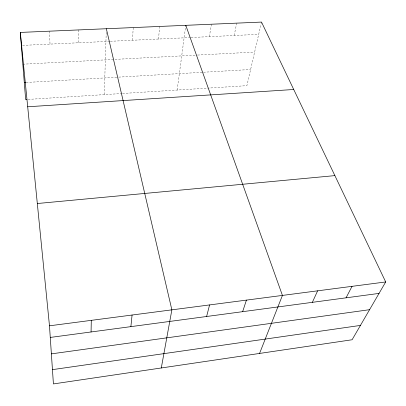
<?xml version="1.0" encoding="UTF-8"?>
<svg xmlns="http://www.w3.org/2000/svg" width="406" height="406" viewBox="0 0 406 406"><rect width="100%" height="100%" fill="white"/><g stroke="black" fill="none" stroke-linecap="round" stroke-linejoin="round"><path stroke-width="0.3" stroke-dasharray="2.03 1.52" d="M104.266 94.623L106.245 31.769M132.417 40.255L133.254 27.578M158.472 39.037L159.731 26.446M177.158 90.046L185.699 25.954M209.364 36.657L211.424 24.228M234.216 35.495L236.662 23.142M261.505 22.076L246.904 85.671L207.654 88.132M28.131 99.404L121.973 93.512M122.602 93.471L207.03 88.173M26.162 82.469L118.039 77.16M118.669 77.125L202.838 72.268M203.457 72.232L250.614 69.507M22.837 64.199L196.895 55.094M197.524 55.064L254.618 52.075M22.584 45.386L109.721 41.316M110.356 41.285L190.429 37.54M191.059 37.509L258.683 34.348M49.476 31.176L50.014 44.107M78.15 29.942L78.211 42.787"/><path stroke-width="0.61" d="M91.066 331.966L91.289 320.354M130.884 326.637L132.072 315.036M161.294 367.973L171.865 309.844L106.342 28.735M206.618 316.492L209.577 304.926M242.651 311.671L246.422 300.12M259.571 353.438L282.429 295.421L185.786 25.324M312.346 302.338L317.624 290.833M346.054 297.821L352.043 286.342M385.7 281.952L352.093 339.756L53.419 383.924L49.481 325.805L20.3 32.424L261.505 22.076L385.7 281.952L49.481 325.805M52.45 369.638L360.426 325.419M51.384 353.87L369.572 309.692M50.268 337.432L379.042 293.406M37.322 203.523L334.884 175.62M27.694 106.773L293.721 89.498M26.892 99.48L25.654 99.556L20.3 32.424M24.299 82.575L25.542 82.504"/></g></svg>
